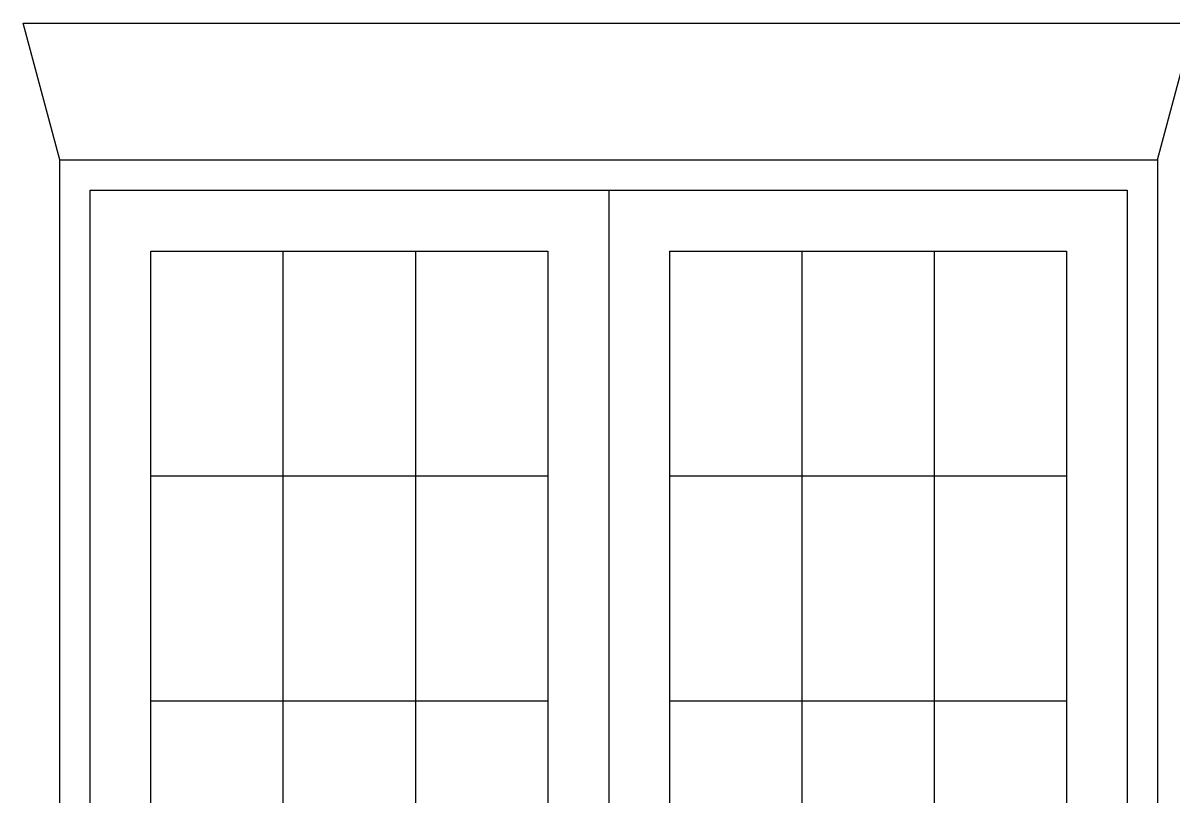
# Model space of a CAD drawing. Extents: x -71730 to 43516, y -8856 to 48457.
# Drawn here: x -3722 to -1830, y 4413 to 5685 of the extents above; entities that cross this region are included whole.
import ezdxf

# ---------------------------------------------------------------- set-up
doc = ezdxf.new("R2010")
doc.units = 0
doc.header["$MEASUREMENT"] = 0
doc.layers.get('0').update_dxf_attribs({"linetype": 'CONTINUOUS'})

msp = doc.modelspace()

# ---------------------------------------------------------------- linework, layer by layer
at = {"color": 22}
for p, q in [((-3722.3, 5685.4), (-1796.8, 5685.4)), ((-3662, 5460.4), (-3722.3, 5685.4)), ((-1857.1, 5460.4), (-1796.8, 5685.4)), ((-3662, 3362.2), (-3662, 5460.4)), ((-3662, 5460.4), (-1857.1, 5460.4)), ((-1857.1, 5460.4), (-1857.1, 3362.2)), ((-3612, 3362.2), (-3612, 5410.4)), ((-3612, 5410.4), (-2759.5, 5410.4)), ((-2759.5, 5410.4), (-1907.1, 5410.4)), ((-2759.5, 5410.4), (-2759.5, 3362.2)), ((-1907.1, 5410.4), (-1907.1, 3362.2)), ((-3512, 4940.8), (-3512, 5310.4)), ((-3512, 5310.4), (-3294.5, 5310.4)), ((-3294.5, 5310.4), (-3077, 5310.4)), ((-3294.5, 4940.8), (-3294.5, 5310.4)), ((-3077, 5310.4), (-2859.5, 5310.4)), ((-3077, 5310.4), (-3077, 4940.8)), ((-2859.5, 5310.4), (-2859.5, 4940.8)), ((-2659.5, 5310.4), (-2659.5, 4940.8)), ((-2659.5, 5310.4), (-2442, 5310.4)), ((-2442, 5310.4), (-2224.6, 5310.4)), ((-2442, 5310.4), (-2442, 4940.8)), ((-2224.6, 5310.4), (-2007.1, 5310.4)), ((-2224.6, 5310.4), (-2224.6, 4940.8)), ((-2007.1, 5310.4), (-2007.1, 4940.8)), ((-3512, 4571.1), (-3512, 4940.8)), ((-3512, 4940.8), (-3294.5, 4940.8)), ((-3294.5, 4940.8), (-3077, 4940.8)), ((-3294.5, 4571.1), (-3294.5, 4940.8)), ((-3077, 4940.8), (-3077, 4571.1)), ((-3077, 4940.8), (-2859.5, 4940.8)), ((-2859.5, 4940.8), (-2859.5, 4571.1)), ((-2659.5, 4940.8), (-2659.5, 4571.1)), ((-2659.5, 4940.8), (-2442, 4940.8)), ((-2442, 4940.8), (-2442, 4571.1)), ((-2442, 4940.8), (-2224.6, 4940.8)), ((-2224.6, 4940.8), (-2224.6, 4571.1)), ((-2224.6, 4940.8), (-2007.1, 4940.8)), ((-2007.1, 4940.8), (-2007.1, 4571.1)), ((-3512, 4201.5), (-3512, 4571.1)), ((-3512, 4571.1), (-3294.5, 4571.1)), ((-3294.5, 4571.1), (-3077, 4571.1)), ((-3294.5, 4201.5), (-3294.5, 4571.1)), ((-3077, 4571.1), (-3077, 4201.5)), ((-3077, 4571.1), (-2859.5, 4571.1)), ((-2859.5, 4571.1), (-2859.5, 4329.6)), ((-2659.5, 4571.1), (-2659.5, 4329.6)), ((-2659.5, 4571.1), (-2442, 4571.1)), ((-2442, 4571.1), (-2442, 4201.5)), ((-2442, 4571.1), (-2224.6, 4571.1)), ((-2224.6, 4571.1), (-2007.1, 4571.1)), ((-2224.6, 4571.1), (-2224.6, 4201.5)), ((-2007.1, 4571.1), (-2007.1, 4201.5))]:
    msp.add_line(p, q, dxfattribs=at)

doc.saveas('drawing.dxf')
